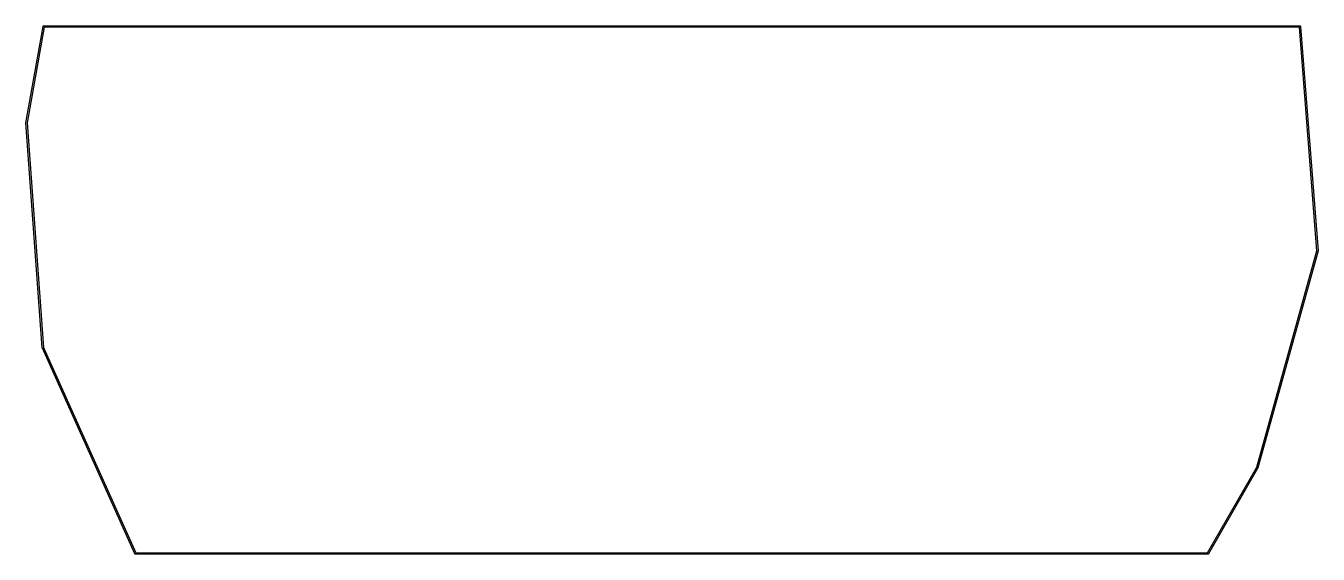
# Model space of a CAD drawing. Extents: x 70 to 230, y -105 to -40.
import ezdxf

# ---------------------------------------------------------------- set-up
doc = ezdxf.new("R2010")
doc.units = 0
doc.header["$MEASUREMENT"] = 0
doc.layers.add('BLACK', color=7, linetype='CONTINUOUS')

msp = doc.modelspace()

# ---------------------------------------------------------------- linework, layer by layer
at = {"layer": 'Black'}
for p, q in [((70.2503, -51.8741), (72.3767, -39.9833)), ((72.5127, -40.075), (70.3996, -51.8912)), ((72.3767, -39.9833), (72.3857, -39.9588)), ((72.3857, -39.9588), (72.4024, -39.9389)), ((72.4024, -39.9389), (72.425, -39.926)), ((72.425, -39.926), (72.4507, -39.9215)), ((72.4507, -39.9215), (72.4703, -39.925)), ((72.4703, -39.925), (227.33, -39.925)), ((227.268, -40.075), (72.5127, -40.075)), ((229.437, -67.6516), (227.268, -40.075)), ((227.33, -39.925), (227.343, -39.9273)), ((227.343, -39.9273), (227.345, -39.9272)), ((227.345, -39.9272), (227.348, -39.9282)), ((227.348, -39.9282), (227.356, -39.9295)), ((227.356, -39.9295), (227.358, -39.931)), ((227.358, -39.931), (227.37, -39.9342)), ((227.37, -39.9342), (227.391, -39.9493)), ((227.391, -39.9493), (227.406, -39.9708)), ((227.406, -39.9708), (227.412, -39.996)), ((227.412, -39.996), (229.588, -67.653)), ((70.2493, -51.8928), (70.2503, -51.8835)), ((72.2797, -79.6328), (70.2493, -51.8928)), ((70.2503, -51.8835), (70.2503, -51.8741)), ((70.3996, -51.8912), (72.4283, -79.6087)), ((222.029, -94.3629), (229.437, -67.6516)), ((229.585, -67.6789), (222.171, -94.4121)), ((229.588, -67.653), (229.585, -67.6789)), ((72.286, -79.6581), (72.2797, -79.6328)), ((83.6816, -105.031), (72.286, -79.6581)), ((72.4283, -79.6087), (83.7985, -104.925)), ((215.957, -104.925), (222.029, -94.3629)), ((222.163, -94.4295), (216.065, -105.037)), ((222.167, -94.4206), (222.163, -94.4295)), ((222.171, -94.4121), (222.167, -94.4206)), ((83.6837, -105.034), (83.6816, -105.031)), ((83.685, -105.037), (83.6837, -105.034)), ((83.691, -105.045), (83.685, -105.037)), ((83.6962, -105.052), (83.691, -105.045)), ((83.6993, -105.055), (83.6962, -105.052)), ((83.7018, -105.057), (83.6993, -105.055)), ((83.7098, -105.062), (83.7018, -105.057)), ((83.7173, -105.068), (83.7098, -105.062)), ((83.721, -105.069), (83.7173, -105.068)), ((83.7243, -105.07), (83.721, -105.069)), ((83.7335, -105.072), (83.7243, -105.07)), ((83.7424, -105.075), (83.7335, -105.072)), ((83.7462, -105.074), (83.7424, -105.075)), ((83.75, -105.075), (83.7462, -105.074)), ((216, -105.075), (83.75, -105.075)), ((83.7985, -104.925), (215.957, -104.925)), ((216.013, -105.073), (216, -105.075)), ((216, -105.075), (216, -105.075)), ((216, -105.075), (216, -105.075)), ((216.026, -105.07), (216.013, -105.073)), ((216.037, -105.064), (216.026, -105.07)), ((216.026, -105.07), (216.026, -105.07)), ((216.026, -105.07), (216.026, -105.07)), ((216.048, -105.057), (216.037, -105.064)), ((216.057, -105.047), (216.048, -105.057)), ((216.048, -105.057), (216.048, -105.057)), ((216.048, -105.057), (216.048, -105.057)), ((216.065, -105.037), (216.057, -105.047)), ((216.065, -105.037), (216.065, -105.037)), ((216.065, -105.037), (216.065, -105.037))]:
    msp.add_line(p, q, dxfattribs=at)

doc.saveas('drawing.dxf')
